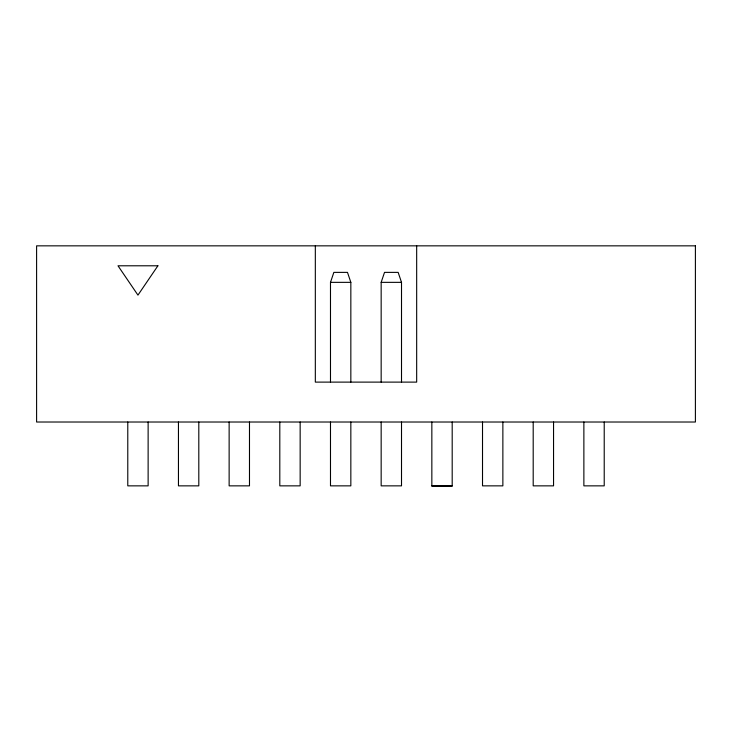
<?xml version="1.0" encoding="UTF-8"?>
<svg xmlns="http://www.w3.org/2000/svg" width="732" height="732" viewBox="0 0 732 732"><rect width="100%" height="100%" fill="white"/><g stroke="black" fill="none" stroke-linecap="round" stroke-linejoin="round"><path stroke-width="1.1" d="M330.489 382.113L330.489 282.351L333.847 272.377L347.48 272.377L350.838 282.351L350.838 382.113M381.162 382.113L381.162 282.351L384.52 272.377L398.153 272.377L401.511 282.351L401.511 382.113M330.489 282.351L350.838 282.351M381.162 282.351L401.511 282.351M431.843 485.856L452.193 485.856M604.22 422.016L604.22 485.856L583.871 485.856L583.871 422.016M553.548 422.016L553.548 485.856L533.198 485.856L533.198 422.016M502.866 422.016L502.866 485.856L482.516 485.856L482.516 422.016M452.193 422.016L452.193 486.158L431.843 486.158L431.843 422.016M416.673 245.842L416.673 382.113L315.327 382.113L315.327 245.842M401.511 422.016L401.511 485.856L381.162 485.856L381.162 422.016M350.838 422.016L350.838 485.856L330.489 485.856L330.489 422.016M300.157 422.016L300.157 485.856L279.807 485.856L279.807 422.016M249.484 422.016L249.484 485.856L229.134 485.856L229.134 422.016M198.802 422.016L198.802 485.856L178.452 485.856L178.452 422.016M148.129 422.016L148.129 485.856L127.78 485.856L127.78 422.016M157.902 265.789L137.955 295.124L117.998 265.789L157.902 265.789M695.4 245.842L36.6 245.842L36.6 422.016L695.4 422.016L695.4 245.842"/></g></svg>
